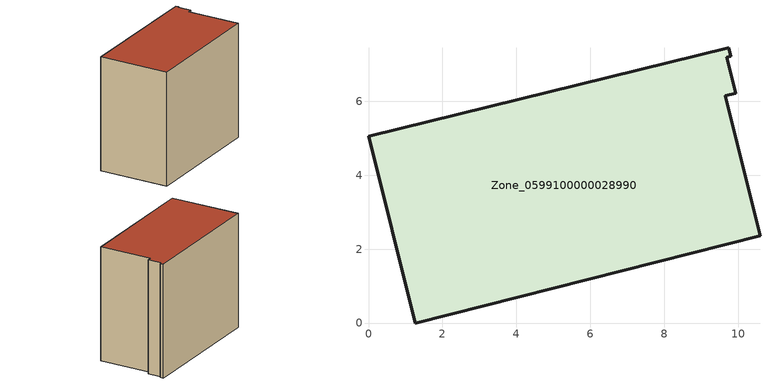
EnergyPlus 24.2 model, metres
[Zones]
Zone_0599100000028990
 floor ground (C_G): 0,5.05 9.74,7.44 9.79,7.22 9.7,7.19 9.94,6.21 9.65,6.14 10.59,2.36 1.26,0 z0
 wall outside (C_F): 1.26,0 10.59,2.36 9.65,6.14 9.94,6.21 9.7,7.19 9.79,7.22 9.74,7.44 0,5.05 1.26,0 z0:8.44
 roof outside (C_R): 9.74,7.44 0,5.05 1.26,0 10.59,2.36 9.65,6.14 9.94,6.21 9.7,7.19 9.79,7.22 z8.44
[BUILDING]
Pand.0599100000028990: North Axis=0; Terrain=City; Loads Convergence Tolerance Value=0.04; Temperature Convergence Tolerance Value=0.4; Solar Distribution=FullExterior; Maximum Number of Warmup Days=25; Minimum Number of Warmup Days=1
[Site:Location]
Rotterdam.The.Hague.AP_ZH_NLD Design_Conditions: Latitude=51.96; Longitude=4.45; Time Zone=1; Elevation=-4.5
[SITE:GROUNDTEMPERATURE:BUILDINGSURFACE]
18, 18, 18, 18, 18, 18, 18, 18, 18, 18, 18, 18
[MATERIAL] Thermal Absorptance=0.9; Solar Absorptance=0.7; Visible Absorptance=0.7
Name | Roughness | Thickness | Conductivity | Density | Specific Heat
G.TI.1975-1991 | MediumSmooth | 0.15 | 0.288461 | 540 | 1210
F.TI.1975-1991 | Rough | 0.3 | 0.230769 | 1920 | 840
R.TI.1975-1991 | MediumRough | 0.2 | 0.153846 | 1500 | 1000
[CONSTRUCTION]
C_G: G.TI.1975-1991
C_F: F.TI.1975-1991
C_R: R.TI.1975-1991
[ZONE]
Zone_0599100000028990: Type=1; Multiplier=1; Ceiling Height=Autocalculate; Volume=Autocalculate; Floor Area=autocalculate; Part of Total Floor Area=Yes
[ZONEINFILTRATION:DESIGNFLOWRATE]
Infil_Zone_0599100000028990: Zone or ZoneList or Space or SpaceList=Zone_0599100000028990; Schedule=AlwaysOn; Design Flow Rate Calculation Method=Flow/Area; Flow Rate per Floor Area=0.003; Constant Term Coefficient=1; Temperature Term Coefficient=0; Velocity Term Coefficient=0; Velocity Squared Term Coefficient=0
[HVACTEMPLATE:ZONE:IDEALLOADSAIRSYSTEM]
Zone_0599100000028990: Maximum Heating Supply Air Temperature=50; Minimum Cooling Supply Air Temperature=13; Maximum Heating Supply Air Humidity Ratio=0.0156; Minimum Cooling Supply Air Humidity Ratio=0.0077; Heating Limit=NoLimit; Cooling Limit=NoLimit; Dehumidification Control Type=ConstantSensibleHeatRatio; Cooling Sensible Heat Ratio=0.7; Dehumidification Setpoint=60; Humidification Control Type=None; Humidification Setpoint=30; Outdoor Air Method=None; Outdoor Air Flow Rate per Person=0.00944; Outdoor Air Flow Rate per Zone Floor Area=0; Outdoor Air Flow Rate per Zone=0; Demand Controlled Ventilation Type=None; Outdoor Air Economizer Type=NoEconomizer; Heat Recovery Type=None; Sensible Heat Recovery Effectiveness=0.7; Latent Heat Recovery Effectiveness=0.65
[ZONECONTROL:THERMOSTAT]
ThermostatControl_Zone_0599100000028990: Zone or ZoneList=Zone_0599100000028990; Control Type Schedule=DualSetpointControlType; Control 1=Thermostat_Zone_0599100000028990; Temperature Difference Between Cutout And Setpoint=0
[THERMOSTATSETPOINT:DUALSETPOINT]
Thermostat_Zone_0599100000028990: Heating Setpoint Temperature Schedule=HeatingSetpoint_Zone_0599100000028990; Cooling Setpoint Temperature Schedule=CoolingSetpoint_Zone_0599100000028990
[SCHEDULE:COMPACT]
HeatingSetpoint_Zone_0599100000028990: Through: 12/31, For: AllDays, Until: 24:00, 21
CoolingSetpoint_Zone_0599100000028990: Through: 12/31, For: AllDays, Until: 24:00, 24
DualSetpointControlType: Through: 12/31, For: AllDays, Until: 24:00, 4
AlwaysOn: Through: 12/31, For: AllDays, Until: 24:00, 1
